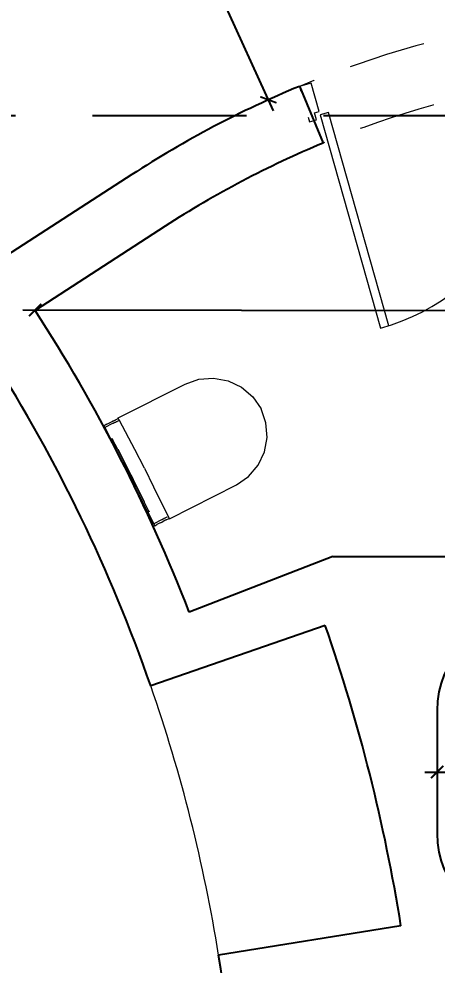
# Model space of a CAD drawing. Header units: metres. Extents: x 294 to 1101, y -498 to -355.
# Drawn here: x 549.878 to 551.236, y -389.954 to -386.879 of the extents above; entities that cross this region are included whole.
import ezdxf

# ---------------------------------------------------------------- set-up
doc = ezdxf.new("R2010")
doc.units = ezdxf.units.M
doc.linetypes.add('DASHED', pattern=[0.75, 0.5, -0.25])
doc.linetypes.add('DASHED2', pattern=[0.375, 0.25, -0.125])
for name, color, linetype, lineweight in [('dor', 30, 'Continuous', 13), ('fur', 251, 'Continuous', 9), ('hid', 132, 'DASHED2', 9), ('wall', 7, 'Continuous', 25)]:
    doc.layers.add(name, color=color, linetype=linetype, lineweight=lineweight)
doc.layers.add('text', color=3, linetype='Continuous')
doc.styles.add('ITALICC', font='italicc')
doc.dimstyles.new('dim200', dxfattribs={"dimscale": 0.4, "dimtxt": 0.1885, "dimasz": 0.1, "dimexe": 0.15, "dimexo": 0.25, "dimgap": 0.07, "dimtad": 0, "dimzin": 0, "dimdsep": 46, "dimtxsty": 'ITALICC', "dimblk": 'ARCHTICK', "dimcen": 0.09, "dimdle": 0.1, "dimse1": 1, "dimse2": 1, "dimclrd": 211, "dimclrt": 3, "dimadec": 0, "dimazin": 0, "dimtfac": 1, "dimtix": 1, "dimtofl": 0, "dimtmove": 0, "dimatfit": 3, "dimldrblk": 'ARCHTICK', "dimfxl": 1, "dimtolj": 1, "dimtzin": 0, "dimlwd": 25, "dimarcsym": 0})

# ---------------------------------------------------------------- blocks, each defined once
blk = doc.blocks.new('D100r')
at = {"layer": 'dor'}
for p, q in [((-99.085, -11.965), (-99.085, -12.865)), ((-99.05, -12.865), (-99.05, -11.965)), ((-100, -12.87), (-100, -12.85)), ((-100, -12.85), (-99.97, -12.85)), ((-99.97, -12.85), (-99.97, -12.88)), ((-99.085, -12.865), (-99.05, -12.865)), ((-99, -12.85), (-99.03, -12.85)), ((-99.03, -12.85), (-99.03, -12.88)), ((-99, -12.87), (-99, -12.85)), ((-99.97, -12.88), (-99.95, -12.88)), ((-99.95, -12.88), (-99.95, -13)), ((-99.05, -12.88), (-99.05, -13)), ((-99.03, -12.88), (-99.05, -12.88)), ((-100, -13), (-100, -12.98)), ((-99, -13), (-99, -12.98)), ((-99.95, -13), (-100, -13)), ((-99.05, -13), (-99, -13))]:
    blk.add_line(p, q, dxfattribs=at)
blk.add_arc((-99.05, -12.865), 0.9, 90, 180, dxfattribs=at)
blk = doc.blocks.new('ewrwer')
at = {"layer": 'fur'}
for p, q in [((145.9035, 55.1444), (145.8592, 55.126)), ((145.9506, 55.1506), (145.9035, 55.1444)), ((146.1947, 55.1509), (145.9506, 55.1506)), ((146.1932, 55.0346), (146.1946, 55.1421)), ((146.1946, 55.1452), (146.1947, 55.1455)), ((146.1946, 55.1448), (146.1946, 55.1452)), ((146.1946, 55.1447), (146.1946, 55.1448)), ((146.1946, 55.1444), (146.1946, 55.1447)), ((146.1946, 55.1439), (146.1946, 55.1444)), ((146.1946, 55.1439), (146.1946, 55.1439)), ((146.1946, 55.1435), (146.1946, 55.1439)), ((146.1946, 55.143), (146.1946, 55.1435)), ((146.1946, 55.1429), (146.1946, 55.143)), ((146.1946, 55.1426), (146.1946, 55.1429)), ((146.1946, 55.1422), (146.1946, 55.1426)), ((146.1946, 55.1421), (146.1946, 55.1422)), ((146.1956, 55.1421), (146.1946, 55.1421)), ((146.1947, 55.149), (146.1947, 55.1509)), ((146.1947, 55.149), (146.1947, 55.149)), ((146.1947, 55.1488), (146.1947, 55.149)), ((146.1947, 55.149), (146.1971, 55.149)), ((146.1947, 55.1486), (146.1947, 55.1488)), ((146.1947, 55.1482), (146.1947, 55.1486)), ((146.1947, 55.1481), (146.1947, 55.1482)), ((146.1947, 55.148), (146.1947, 55.1481)), ((146.1947, 55.1478), (146.1947, 55.148)), ((146.1947, 55.148), (146.1947, 55.148)), ((146.1947, 55.1477), (146.1947, 55.1478)), ((146.1947, 55.1471), (146.1947, 55.1477)), ((146.1947, 55.1469), (146.1947, 55.1471)), ((146.1947, 55.1467), (146.1947, 55.1469)), ((146.1947, 55.1464), (146.1947, 55.1467)), ((146.1947, 55.1463), (146.1947, 55.1464)), ((146.1947, 55.146), (146.1947, 55.1463)), ((146.1947, 55.1456), (146.1947, 55.146)), ((146.1947, 55.1455), (146.1947, 55.1456)), ((146.1971, 55.149), (146.1973, 55.149)), ((146.2001, 55.149), (146.1973, 55.149)), ((146.198, 55.1421), (146.2001, 55.1421)), ((146.2001, 55.149), (146.2005, 55.149)), ((146.2001, 55.1421), (146.2022, 55.1421)), ((146.2029, 55.149), (146.2005, 55.149)), ((146.2022, 55.1421), (146.204, 55.1421)), ((146.2029, 55.149), (146.2034, 55.149)), ((146.2055, 55.149), (146.2034, 55.149)), ((146.204, 55.1421), (146.2059, 55.1421)), ((146.2055, 55.149), (146.2061, 55.149)), ((146.2059, 55.1421), (146.2075, 55.1421)), ((146.2061, 55.149), (146.208, 55.149)), ((146.2075, 55.1421), (146.2088, 55.1421)), ((146.208, 55.149), (146.2086, 55.149)), ((146.2104, 55.149), (146.2086, 55.149)), ((146.2088, 55.1421), (146.2096, 55.1421)), ((146.2096, 55.1421), (146.2103, 55.1421)), ((146.2103, 55.1421), (146.2106, 55.1421)), ((146.2104, 55.149), (146.2111, 55.149)), ((146.2106, 55.1421), (146.2119, 55.1424)), ((146.2124, 55.149), (146.2111, 55.149)), ((146.2119, 55.1424), (146.212, 55.1424)), ((146.212, 55.1424), (146.2122, 55.1424)), ((146.2122, 55.1424), (146.2125, 55.1424)), ((146.2124, 55.149), (146.2132, 55.149)), ((146.2125, 55.1424), (146.2129, 55.1424)), ((146.2129, 55.1424), (146.2135, 55.1424)), ((146.2141, 55.149), (146.2132, 55.149)), ((146.2135, 55.1424), (146.2141, 55.1424)), ((146.2141, 55.149), (146.215, 55.149)), ((146.2141, 55.1424), (146.2147, 55.1424)), ((146.2147, 55.1424), (146.2155, 55.1424)), ((146.215, 55.149), (146.2152, 55.149)), ((146.2152, 55.149), (146.2161, 55.149)), ((146.2155, 55.1424), (146.2163, 55.1424)), ((146.2156, 55.1488), (146.2164, 55.149)), ((146.2161, 55.149), (146.2161, 55.149)), ((146.2164, 55.149), (146.2161, 55.149)), ((146.2163, 55.1424), (146.2171, 55.1424)), ((146.2164, 55.149), (146.2164, 55.149)), ((146.2164, 55.149), (146.2165, 55.149)), ((146.2165, 55.149), (146.2165, 55.149)), ((146.2165, 55.149), (146.2165, 55.149)), ((146.2165, 55.149), (146.2166, 55.149)), ((146.2166, 55.149), (146.2167, 55.149)), ((146.2166, 55.149), (146.2167, 55.149)), ((146.2167, 55.149), (146.2168, 55.1491)), ((146.2168, 55.149), (146.2167, 55.149)), ((146.2168, 55.1491), (146.2171, 55.1491)), ((146.2169, 55.149), (146.2168, 55.149)), ((146.217, 55.149), (146.2169, 55.149)), ((146.2174, 55.149), (146.217, 55.149)), ((146.2171, 55.1491), (146.2171, 55.1491)), ((146.2171, 55.1491), (146.2172, 55.1491)), ((146.2171, 55.1424), (146.218, 55.1424)), ((146.2173, 55.1491), (146.2172, 55.1491)), ((146.2173, 55.1491), (146.2174, 55.1491)), ((146.2174, 55.1491), (146.2174, 55.1492)), ((146.2175, 55.1492), (146.2174, 55.1492)), ((146.2174, 55.1491), (146.2174, 55.1491)), ((146.2176, 55.149), (146.2174, 55.149)), ((146.2175, 55.1492), (146.2176, 55.1491)), ((146.2176, 55.1491), (146.2177, 55.1492)), ((146.2176, 55.149), (146.2179, 55.149)), ((146.2178, 55.1492), (146.2177, 55.1492)), ((146.2177, 55.1492), (146.2177, 55.1492)), ((146.2178, 55.1492), (146.2178, 55.1491)), ((146.2178, 55.1491), (146.2181, 55.1491)), ((146.2179, 55.149), (146.2182, 55.149)), ((146.218, 55.1424), (146.2188, 55.1424)), ((146.2183, 55.1491), (146.2181, 55.1491)), ((146.2182, 55.149), (146.2186, 55.149)), ((146.2183, 55.1492), (146.2183, 55.1492)), ((146.2183, 55.1491), (146.2183, 55.1492)), ((146.2184, 55.1492), (146.2183, 55.1492)), ((146.2184, 55.1492), (146.2185, 55.1492)), ((146.2185, 55.1492), (146.2185, 55.1492)), ((146.2185, 55.1492), (146.2186, 55.1492)), ((146.2186, 55.1492), (146.2188, 55.1492)), ((146.2186, 55.149), (146.2188, 55.149)), ((146.2188, 55.1492), (146.2254, 55.1492)), ((146.2188, 55.1424), (146.2476, 55.1426)), ((146.2232, 55.1491), (146.23, 55.1492)), ((146.229, 55.1493), (146.2254, 55.1492)), ((146.2394, 55.1493), (146.229, 55.1493)), ((146.23, 55.1492), (146.2394, 55.1493)), ((146.2394, 55.1493), (146.2431, 55.1493)), ((146.2431, 55.1493), (146.2476, 55.1494)), ((146.2476, 55.1494), (146.2476, 55.1493)), ((146.2476, 55.1493), (146.2476, 55.1491)), ((146.2476, 55.1491), (146.2476, 55.1487)), ((146.2476, 55.1487), (146.2476, 55.1481)), ((146.2476, 55.1481), (146.2476, 55.1474)), ((146.2476, 55.1474), (146.2476, 55.1465)), ((146.2476, 55.1465), (146.2476, 55.1456)), ((146.2476, 55.1456), (146.2476, 55.1446)), ((146.2476, 55.1446), (146.2476, 55.1435)), ((146.2476, 55.1435), (146.2476, 55.1426)), ((146.2476, 55.1426), (146.2476, 55.0999)), ((145.8592, 55.126), (145.8211, 55.0968)), ((145.8211, 55.0968), (145.7919, 55.0588)), ((146.2426, 55.0997), (146.2426, 55.0996)), ((146.2427, 55.0997), (146.2426, 55.0997)), ((146.2426, 55.0996), (146.2426, 55.0995)), ((146.2426, 55.0996), (146.2426, 55.0996)), ((146.2426, 55.0995), (146.2426, 55.0994)), ((146.2426, 55.0994), (146.2426, 55.0993)), ((146.2426, 55.0994), (146.2426, 55.0994)), ((146.2426, 55.0994), (146.2426, 55.0994)), ((146.2426, 55.0992), (146.2426, 55.0993)), ((146.2426, 55.0993), (146.2426, 55.0993)), ((146.2426, 55.0992), (146.2426, 55.0992)), ((146.2426, 55.0991), (146.2426, 55.0992)), ((146.2426, 55.0991), (146.2426, 55.099)), ((146.2426, 55.0991), (146.2426, 55.0991)), ((146.2426, 55.099), (146.2426, 55.099)), ((146.2426, 55.099), (146.2426, 55.0989)), ((146.2426, 55.0989), (146.2426, 55.0988)), ((146.2426, 55.0989), (146.2426, 55.0989)), ((146.2426, 55.0988), (146.2426, 55.0987)), ((146.2426, 55.0988), (146.2426, 55.0988)), ((146.2426, 55.0986), (146.2426, 55.0987)), ((146.2426, 55.0986), (146.2426, 55.0985)), ((146.2426, 55.0985), (146.2426, 55.0984)), ((146.2426, 55.0985), (146.2426, 55.0985)), ((146.2426, 55.0985), (146.2426, 55.0985)), ((146.2426, 55.0982), (146.2426, 55.0984)), ((146.2426, 55.0981), (146.2426, 55.0982)), ((146.2426, 55.0982), (146.2426, 55.0982)), ((146.2426, 55.0981), (146.2426, 55.0981)), ((146.2426, 55.0981), (146.2426, 55.0981)), ((146.2426, 55.0978), (146.2426, 55.0981)), ((146.2426, 55.0978), (146.2426, 55.0977)), ((146.2426, 55.0977), (146.2426, 55.0977)), ((146.2426, 55.0977), (146.2426, 55.0977)), ((146.2426, 55.0977), (146.2426, 55.0973)), ((146.2426, 55.0973), (146.2426, 55.0973)), ((146.2426, 55.0973), (146.2426, 55.0969)), ((146.2426, 55.0969), (146.2426, 55.0968)), ((146.2426, 55.0968), (146.2426, 55.0964)), ((146.2426, 55.0959), (146.2426, 55.0964)), ((146.2426, 55.0959), (146.2426, 55.0639)), ((146.2427, 55.0998), (146.2427, 55.0997)), ((146.2428, 55.0998), (146.2427, 55.0998)), ((146.2429, 55.0999), (146.2428, 55.0999)), ((146.2428, 55.0999), (146.2428, 55.0998)), ((146.2429, 55.0999), (146.2429, 55.0999)), ((146.2429, 55.0999), (146.243, 55.0999)), ((146.2429, 55.0959), (146.243, 55.0959)), ((146.243, 55.0999), (146.2431, 55.0999)), ((146.243, 55.0959), (146.2431, 55.0959)), ((146.2431, 55.0999), (146.2476, 55.0999)), ((146.2431, 55.0959), (146.2476, 55.0959)), ((146.2476, 55.0999), (146.2476, 55.0998)), ((146.2476, 55.0999), (146.2476, 55.0999)), ((146.2476, 55.0998), (146.2476, 55.0996)), ((146.2476, 55.0996), (146.2476, 55.0994)), ((146.2476, 55.0994), (146.2476, 55.0991)), ((146.2476, 55.0991), (146.2476, 55.0988)), ((146.2476, 55.0988), (146.2476, 55.0984)), ((146.2476, 55.0984), (146.2476, 55.0979)), ((146.2476, 55.0979), (146.2476, 55.0975)), ((146.2476, 55.0975), (146.2476, 55.097)), ((146.2476, 55.097), (146.2476, 55.0965)), ((146.2476, 55.0965), (146.2476, 55.0959)), ((146.2476, 55.0959), (146.2476, 54.8379)), ((145.7919, 55.0588), (145.7736, 55.0144)), ((146.2416, 55.0609), (146.2416, 54.9669)), ((146.2416, 55.0609), (146.2416, 55.0609)), ((146.2417, 55.0609), (146.2416, 55.0609)), ((146.2416, 55.0609), (146.2416, 55.0609)), ((146.2417, 55.0609), (146.2426, 55.0609)), ((146.2426, 55.0639), (146.2426, 55.0638)), ((146.2426, 55.0638), (146.2426, 55.0609)), ((146.2426, 55.0609), (146.2426, 54.9669)), ((145.7736, 55.0144), (145.7673, 54.9669)), ((146.1924, 54.9669), (146.1932, 55.0346)), ((145.7736, 54.9193), (145.7673, 54.9669)), ((146.1924, 54.9669), (146.1932, 54.8992)), ((146.2416, 54.9669), (146.2416, 54.951)), ((146.2426, 54.951), (146.2426, 54.9669)), ((146.2426, 54.9669), (146.2426, 54.9669)), ((146.2416, 54.951), (146.2416, 54.951)), ((146.2416, 54.951), (146.2416, 54.951)), ((146.2416, 54.951), (146.2417, 54.951)), ((146.2416, 54.95), (146.2416, 54.873)), ((146.2416, 54.95), (146.2416, 54.95)), ((146.2416, 54.95), (146.2416, 54.95)), ((146.2416, 54.95), (146.2417, 54.95)), ((146.2416, 54.95), (146.2416, 54.95)), ((146.2417, 54.951), (146.2426, 54.951)), ((146.2417, 54.95), (146.2426, 54.95)), ((146.2426, 54.951), (146.2426, 54.95)), ((146.2426, 54.951), (146.2426, 54.951)), ((146.2426, 54.873), (146.2426, 54.95)), ((146.2426, 54.95), (146.2426, 54.95)), ((145.7919, 54.875), (145.7736, 54.9193)), ((146.1932, 54.8992), (146.1946, 54.7917)), ((145.8211, 54.837), (145.7919, 54.875)), ((146.2417, 54.873), (146.2416, 54.873)), ((146.2416, 54.873), (146.2416, 54.873)), ((146.2417, 54.873), (146.2426, 54.873)), ((146.2426, 54.873), (146.2426, 54.87)), ((146.2426, 54.87), (146.2426, 54.87)), ((146.2426, 54.8375), (146.2426, 54.87)), ((145.8592, 54.8078), (145.8211, 54.837)), ((146.2426, 54.837), (146.2426, 54.8375)), ((146.2426, 54.837), (146.2426, 54.837)), ((146.2426, 54.837), (146.2426, 54.8366)), ((146.2426, 54.8365), (146.2426, 54.8366)), ((146.2426, 54.8365), (146.2426, 54.8362)), ((146.2426, 54.8362), (146.2426, 54.8361)), ((146.2426, 54.8361), (146.2426, 54.8361)), ((146.2426, 54.8361), (146.2426, 54.8361)), ((146.2426, 54.8358), (146.2426, 54.8361)), ((146.2426, 54.8358), (146.2426, 54.8358)), ((146.2426, 54.8358), (146.2426, 54.8357)), ((146.2426, 54.8357), (146.2426, 54.8357)), ((146.2426, 54.8357), (146.2427, 54.8356)), ((146.2427, 54.8356), (146.2426, 54.8355)), ((146.2426, 54.8355), (146.2426, 54.8354)), ((146.2426, 54.8354), (146.2426, 54.8354)), ((146.2426, 54.8354), (146.2426, 54.8353)), ((146.2426, 54.8353), (146.2427, 54.8353)), ((146.2427, 54.8353), (146.2426, 54.8352)), ((146.2426, 54.8351), (146.2426, 54.8352)), ((146.2426, 54.8351), (146.2426, 54.8351)), ((146.2426, 54.835), (146.2426, 54.8351)), ((146.2427, 54.835), (146.2426, 54.835)), ((146.2426, 54.8349), (146.2427, 54.835)), ((146.2426, 54.8349), (146.2426, 54.8348)), ((146.2426, 54.8348), (146.2426, 54.8348)), ((146.2426, 54.8348), (146.2426, 54.8347)), ((146.2426, 54.8346), (146.2426, 54.8347)), ((146.2426, 54.8347), (146.2426, 54.8347)), ((146.2426, 54.8346), (146.2426, 54.8345)), ((146.2426, 54.8346), (146.2426, 54.8346)), ((146.2426, 54.8346), (146.2426, 54.8346)), ((146.2426, 54.8345), (146.2426, 54.8344)), ((146.2426, 54.8345), (146.2426, 54.8345)), ((146.2426, 54.8344), (146.2426, 54.8344)), ((146.2426, 54.8344), (146.2426, 54.8343)), ((146.2426, 54.8343), (146.2426, 54.8342)), ((146.2426, 54.8342), (146.2427, 54.8342)), ((146.2427, 54.8342), (146.2427, 54.8341)), ((146.2427, 54.8341), (146.2427, 54.8341)), ((146.2427, 54.8341), (146.2428, 54.834)), ((146.2428, 54.834), (146.2428, 54.834)), ((146.2428, 54.834), (146.2429, 54.834)), ((146.2429, 54.834), (146.243, 54.8339)), ((146.243, 54.8379), (146.243, 54.8379)), ((146.243, 54.8379), (146.2431, 54.8379)), ((146.243, 54.8339), (146.243, 54.8339)), ((146.243, 54.8339), (146.2431, 54.8339)), ((146.2431, 54.8379), (146.2476, 54.8379)), ((146.2431, 54.8339), (146.2476, 54.8339)), ((146.2476, 54.8379), (146.2476, 54.8374)), ((146.2476, 54.8374), (146.2476, 54.8369)), ((146.2476, 54.8369), (146.2476, 54.8364)), ((146.2476, 54.8364), (146.2476, 54.8359)), ((146.2476, 54.8359), (146.2476, 54.8355)), ((146.2476, 54.8355), (146.2476, 54.8351)), ((146.2476, 54.8351), (146.2476, 54.8348)), ((146.2476, 54.8348), (146.2476, 54.8345)), ((146.2476, 54.8345), (146.2476, 54.8342)), ((146.2476, 54.8342), (146.2476, 54.8341)), ((146.2476, 54.8341), (146.2476, 54.834)), ((146.2476, 54.834), (146.2476, 54.8339)), ((146.2476, 54.8339), (146.2476, 54.7912)), ((145.9035, 54.7894), (145.8592, 54.8078)), ((145.9506, 54.7832), (145.9035, 54.7894)), ((146.1948, 54.783), (145.9506, 54.7832)), ((146.1957, 54.7917), (146.1946, 54.7917)), ((146.1946, 54.7917), (146.1946, 54.7917)), ((146.1946, 54.7917), (146.1947, 54.7913)), ((146.1947, 54.7913), (146.1947, 54.7909)), ((146.1947, 54.7909), (146.1947, 54.7908)), ((146.1947, 54.7908), (146.1947, 54.7904)), ((146.1947, 54.7904), (146.1947, 54.79)), ((146.1947, 54.79), (146.1947, 54.7899)), ((146.1947, 54.7899), (146.1947, 54.7895)), ((146.1947, 54.7895), (146.1947, 54.7891)), ((146.1947, 54.7891), (146.1947, 54.789)), ((146.1947, 54.789), (146.1947, 54.7886)), ((146.1947, 54.7886), (146.1947, 54.7883)), ((146.1947, 54.7883), (146.1947, 54.7882)), ((146.1947, 54.7882), (146.1947, 54.7878)), ((146.1947, 54.7878), (146.1947, 54.7876)), ((146.1947, 54.7876), (146.1947, 54.7875)), ((146.1947, 54.7875), (146.1947, 54.7872)), ((146.1947, 54.7872), (146.1947, 54.787)), ((146.1947, 54.787), (146.1947, 54.7868)), ((146.1947, 54.7868), (146.1947, 54.7866)), ((146.1947, 54.7866), (146.1947, 54.7865)), ((146.1947, 54.7865), (146.1947, 54.7864)), ((146.1947, 54.7864), (146.1947, 54.7862)), ((146.1947, 54.7862), (146.1947, 54.7861)), ((146.1947, 54.7861), (146.1947, 54.7859)), ((146.1947, 54.7859), (146.1947, 54.7858)), ((146.1947, 54.7858), (146.1947, 54.7857)), ((146.1947, 54.7857), (146.1947, 54.7857)), ((146.1947, 54.7857), (146.1947, 54.7853)), ((146.1947, 54.7853), (146.1947, 54.785)), ((146.1947, 54.785), (146.1947, 54.7849)), ((146.1947, 54.7849), (146.1947, 54.7848)), ((146.1947, 54.7848), (146.1971, 54.7849)), ((146.1947, 54.7848), (146.1948, 54.783)), ((146.1971, 54.7849), (146.1974, 54.7849)), ((146.2002, 54.7849), (146.1974, 54.7849)), ((146.198, 54.7917), (146.2002, 54.7917)), ((146.2002, 54.7917), (146.2022, 54.7917)), ((146.2002, 54.7849), (146.2005, 54.7849)), ((146.203, 54.7849), (146.2005, 54.7849)), ((146.2022, 54.7917), (146.2041, 54.7917)), ((146.203, 54.7849), (146.2034, 54.7849)), ((146.2056, 54.7849), (146.2034, 54.7849)), ((146.2041, 54.7917), (146.2059, 54.7917)), ((146.2056, 54.7849), (146.2061, 54.7849)), ((146.2059, 54.7917), (146.2075, 54.7917)), ((146.2061, 54.7849), (146.208, 54.7849)), ((146.2075, 54.7917), (146.2088, 54.7917)), ((146.208, 54.7849), (146.2086, 54.7849)), ((146.2104, 54.7849), (146.2086, 54.7849)), ((146.2088, 54.7917), (146.2097, 54.7917)), ((146.2097, 54.7917), (146.2103, 54.7917)), ((146.2103, 54.7917), (146.2107, 54.7917)), ((146.2104, 54.7849), (146.2111, 54.7849)), ((146.2107, 54.7917), (146.2115, 54.7915)), ((146.2125, 54.7849), (146.2111, 54.7849)), ((146.2115, 54.7915), (146.2119, 54.7915)), ((146.2119, 54.7915), (146.212, 54.7915)), ((146.212, 54.7915), (146.2122, 54.7915)), ((146.2122, 54.7915), (146.2125, 54.7915)), ((146.2125, 54.7915), (146.213, 54.7915)), ((146.2125, 54.7849), (146.2133, 54.7849)), ((146.213, 54.7915), (146.2135, 54.7915)), ((146.2142, 54.7849), (146.2133, 54.7849)), ((146.2135, 54.7915), (146.2141, 54.7915)), ((146.2141, 54.7915), (146.2148, 54.7915)), ((146.2142, 54.7849), (146.215, 54.7849)), ((146.2148, 54.7915), (146.2155, 54.7915)), ((146.215, 54.7849), (146.2153, 54.7849)), ((146.2153, 54.7849), (146.2161, 54.7849)), ((146.2155, 54.7915), (146.2163, 54.7915)), ((146.2156, 54.785), (146.2164, 54.7849)), ((146.2162, 54.7849), (146.2161, 54.7849)), ((146.2162, 54.7849), (146.2164, 54.7849)), ((146.2163, 54.7915), (146.2171, 54.7915)), ((146.2164, 54.7849), (146.2164, 54.7849)), ((146.2164, 54.7849), (146.2165, 54.7849)), ((146.2165, 54.7849), (146.2165, 54.7849)), ((146.2165, 54.7849), (146.2166, 54.7849)), ((146.2165, 54.7849), (146.2166, 54.7849)), ((146.2166, 54.7849), (146.2166, 54.7849)), ((146.2166, 54.7849), (146.2167, 54.7848)), ((146.2167, 54.7848), (146.2168, 54.7849)), ((146.2167, 54.7848), (146.2169, 54.7848)), ((146.2169, 54.7849), (146.2168, 54.7849)), ((146.2169, 54.7849), (146.2169, 54.7849)), ((146.217, 54.7849), (146.2169, 54.7849)), ((146.2169, 54.7848), (146.2171, 54.7848)), ((146.2175, 54.7849), (146.217, 54.7849)), ((146.2171, 54.7915), (146.218, 54.7915)), ((146.2171, 54.7848), (146.2172, 54.7848)), ((146.2172, 54.7848), (146.2173, 54.7847)), ((146.2173, 54.7847), (146.2173, 54.7847)), ((146.2173, 54.7847), (146.2174, 54.7847)), ((146.2174, 54.7847), (146.2174, 54.7847)), ((146.2174, 54.7847), (146.2175, 54.7847)), ((146.2174, 54.7847), (146.2175, 54.7847)), ((146.2176, 54.7849), (146.2175, 54.7849)), ((146.2175, 54.7847), (146.2176, 54.7847)), ((146.2176, 54.7849), (146.2176, 54.7848)), ((146.2176, 54.7848), (146.2179, 54.7849)), ((146.2176, 54.7847), (146.2177, 54.7847)), ((146.2177, 54.7847), (146.2178, 54.7846)), ((146.2177, 54.7847), (146.2177, 54.7847)), ((146.2183, 54.7846), (146.2178, 54.7847)), ((146.2178, 54.7847), (146.2178, 54.7846)), ((146.2179, 54.7849), (146.2182, 54.7849)), ((146.218, 54.7915), (146.2189, 54.7915)), ((146.2182, 54.7849), (146.2186, 54.7849)), ((146.2184, 54.7847), (146.2183, 54.7846)), ((146.2184, 54.7847), (146.2184, 54.7847)), ((146.2184, 54.7847), (146.2184, 54.7847)), ((146.2185, 54.7847), (146.2184, 54.7847)), ((146.2185, 54.7847), (146.2185, 54.7847)), ((146.2185, 54.7847), (146.2186, 54.7847)), ((146.2186, 54.7849), (146.2189, 54.7849)), ((146.2186, 54.7847), (146.2187, 54.7846)), ((146.2187, 54.7846), (146.2189, 54.7846)), ((146.2189, 54.7915), (146.2476, 54.7912)), ((146.2234, 54.7847), (146.2189, 54.7846)), ((146.2232, 54.7848), (146.23, 54.7847)), ((146.2243, 54.7846), (146.2234, 54.7847)), ((146.2243, 54.7846), (146.2394, 54.7846)), ((146.23, 54.7847), (146.2394, 54.7846)), ((146.2432, 54.7845), (146.2394, 54.7846)), ((146.2476, 54.7844), (146.2432, 54.7845)), ((146.2476, 54.7912), (146.2476, 54.7903)), ((146.2476, 54.7903), (146.2476, 54.7893)), ((146.2476, 54.7893), (146.2476, 54.7883)), ((146.2476, 54.7883), (146.2476, 54.7873)), ((146.2476, 54.7873), (146.2476, 54.7865)), ((146.2476, 54.7865), (146.2476, 54.7858)), ((146.2476, 54.7858), (146.2476, 54.7852)), ((146.2476, 54.7852), (146.2476, 54.7848)), ((146.2476, 54.7848), (146.2476, 54.7845)), ((146.2476, 54.7845), (146.2476, 54.7844))]:
    blk.add_line(p, q, dxfattribs=at)
blk = doc.blocks.new('_ArchTick')
at = {"color": 0, "linetype": 'ByBlock', "const_width": 0.15}
blk.add_lwpolyline([(-0.5, -0.5), (0.5, 0.5)], dxfattribs=at)
blk = doc.blocks.new('*D246')
at = {"layer": 'DEFPOINTS', "color": 0, "transparency": 16777216}
for p in [(550.0508, -385.7376), (550.6881, -387.1416), (550.6881, -387.1416)]:
    blk.add_point(p, dxfattribs=at)
at = {"layer": 'wall', "color": 211, "linetype": 'Continuous', "lineweight": 25, "transparency": 16777216}
for p, q in [((550.0343, -385.7012), (550.3097, -386.3078)), ((550.7047, -387.178), (550.4293, -386.5714))]:
    blk.add_line(p, q, dxfattribs=at)
at = {"layer": 'wall', "color": 211, "lineweight": 25, "transparency": 16777216, "xscale": 0.04000000000000001, "yscale": 0.04000000000000001, "zscale": 0.04000000000000001}
for p, rotation in [((550.0508, -385.7376), 114.4141795206112), ((550.6881, -387.1416), 294.4141795206112)]:
    blk.add_blockref('_ArchTick', p, dxfattribs=dict(at, rotation=rotation))
at = {"layer": 'wall', "color": 3, "transparency": 16777216, "insert": (550.3695, -386.4396), "char_height": 0.0754, "attachment_point": 5, "rotation": 294.4142, "style": 'ITALICC'}
blk.add_mtext('\\A1;1.54', dxfattribs=at)
blk = doc.blocks.new('*D248')
at = {"layer": 'DEFPOINTS', "color": 0, "transparency": 16777216}
for p in [(551.2359, -389.3264), (551.2359, -389.3264), (553.5419, -389.3264)]:
    blk.add_point(p, dxfattribs=at)
at = {"layer": 'wall', "color": 211, "linetype": 'Continuous', "lineweight": 25, "transparency": 16777216}
for p, q in [((551.1959, -389.3264), (552.2424, -389.3264)), ((553.5819, -389.3264), (552.5354, -389.3264))]:
    blk.add_line(p, q, dxfattribs=at)
at = {"layer": 'wall', "color": 211, "lineweight": 25, "transparency": 16777216, "xscale": 0.04000000000000001, "yscale": 0.04000000000000001, "zscale": 0.04000000000000001, "rotation": 180}
blk.add_blockref('_ArchTick', (551.2359, -389.3264), dxfattribs=at)
at = {"layer": 'wall', "color": 211, "lineweight": 25, "transparency": 16777216, "xscale": 0.04000000000000001, "yscale": 0.04000000000000001, "zscale": 0.04000000000000001}
blk.add_blockref('_ArchTick', (553.5419, -389.3264), dxfattribs=at)
at = {"layer": 'wall', "color": 3, "transparency": 16777216, "insert": (552.3889, -389.3264), "char_height": 0.0754, "attachment_point": 5, "style": 'ITALICC'}
blk.add_mtext('\\A1;2.31', dxfattribs=at)
blk = doc.blocks.new('*D250')
at = {"layer": 'DEFPOINTS', "color": 0, "transparency": 16777216}
for p in [(549.9303, -387.8263), (553.5419, -387.8303), (553.5419, -387.832)]:
    blk.add_point(p, dxfattribs=at)
at = {"layer": 'wall', "color": 211, "linetype": 'Continuous', "lineweight": 25, "transparency": 16777216}
for p, q in [((549.8903, -387.8246), (551.5914, -387.8273)), ((553.5819, -387.8304), (551.8808, -387.8277))]:
    blk.add_line(p, q, dxfattribs=at)
at = {"layer": 'wall', "color": 211, "lineweight": 25, "transparency": 16777216, "xscale": 0.04000000000000001, "yscale": 0.04000000000000001, "zscale": 0.04000000000000001}
for p, rotation in [((549.9303, -387.8247), 179.9106244255512), ((553.5419, -387.8303), 359.9106244255512)]:
    blk.add_blockref('_ArchTick', p, dxfattribs=dict(at, rotation=rotation))
at = {"layer": 'wall', "color": 3, "transparency": 16777216, "insert": (551.7361, -387.8275), "char_height": 0.0754, "attachment_point": 5, "rotation": 359.9106, "style": 'ITALICC'}
blk.add_mtext('\\A1;3.61', dxfattribs=at)

msp = doc.modelspace()

# ---------------------------------------------------------------- linework, layer by layer
msp.add_line((551.2359, -389.1264), (551.2359, -389.5264))
at = {"layer": 'fur'}
msp.add_arc((545.4411, -390.7366), 5.15, 9.1082, 19.1547, dxfattribs=at)
at = {"layer": 'hid'}
for radius in [3.4, 3.2]:
    msp.add_arc((552.0935, -390.2376), radius, 99.0498, 112.5633, dxfattribs=at)
at = {"layer": 'text', "linetype": 'DASHED'}
msp.add_line((535.867, -387.1924), (554.7236, -387.1924), dxfattribs=at)
at = {"layer": 'wall'}
for p, q in [((550.7889, -387.0978), (550.8656, -387.2825)), ((550.244, -387.3846), (549.8183, -387.6606)), ((550.3528, -387.5525), (549.9303, -387.8263)), ((550.8972, -388.6264), (550.4309, -388.8067)), ((550.8972, -388.6264), (551.8184, -388.6264)), ((550.8727, -388.8499), (550.3059, -389.0468)), ((551.1186, -389.8264), (550.5261, -389.9214))]:
    msp.add_line(p, q, dxfattribs=at)
for centre, radius, start, end in [((545.4411, -390.7366), 5.15, 19.1547, 45.573), ((552.0935, -390.2376), 3.4, 112.5633, 122.9543), ((552.0935, -390.2376), 3.2, 112.5633, 122.9543), ((545.4411, -390.7366), 5.35, 21.1445, 32.9543), ((551.5359, -389.1264), 0.3, 90, 180), ((545.4411, -390.7366), 5.75, 9.10816, 19.1547), ((551.5359, -389.5264), 0.3, 180, 270), ((545.4411, -390.7366), 5.15, 336.9295, 9.1082)]:
    msp.add_arc(centre, radius, start, end, dxfattribs=at)

# ---------------------------------------------------------------- block references
at = {"xscale": -1, "rotation": 26.94295599762762}
msp.add_blockref('ewrwer', (705.5153, -371.0991), dxfattribs=at)
at = {"layer": 'dor', "xscale": 0.8000000000122838, "yscale": 0.8000000000122838, "zscale": 0.8000000000122838, "rotation": 195.776068970401}
msp.add_blockref('D100r', (477.3997, -418.6389), dxfattribs=at)

# ---------------------------------------------------------------- dimensions: what is measured, and where the dimension line sits
at = {"layer": 'wall'}
for p1, p2, distance, picture, middle in [((550.0508, -385.7376), (550.6881, -387.1416), 0, '*D246', (550.3695, -386.4396)), ((549.9303, -387.8263), (553.5419, -387.832), 0.0017, '*D250', (551.7361, -387.8275)), ((553.5419, -389.3264), (551.2359, -389.3264), 0, '*D248', (552.3889, -389.3264))]:
    dim = msp.add_aligned_dim(p1=p1, p2=p2, distance=distance, dimstyle='dim200', dxfattribs=at)
    dim.commit()
    dim.dimension.update_dxf_attribs({"geometry": picture, "text_midpoint": middle})

doc.saveas('drawing.dxf')
